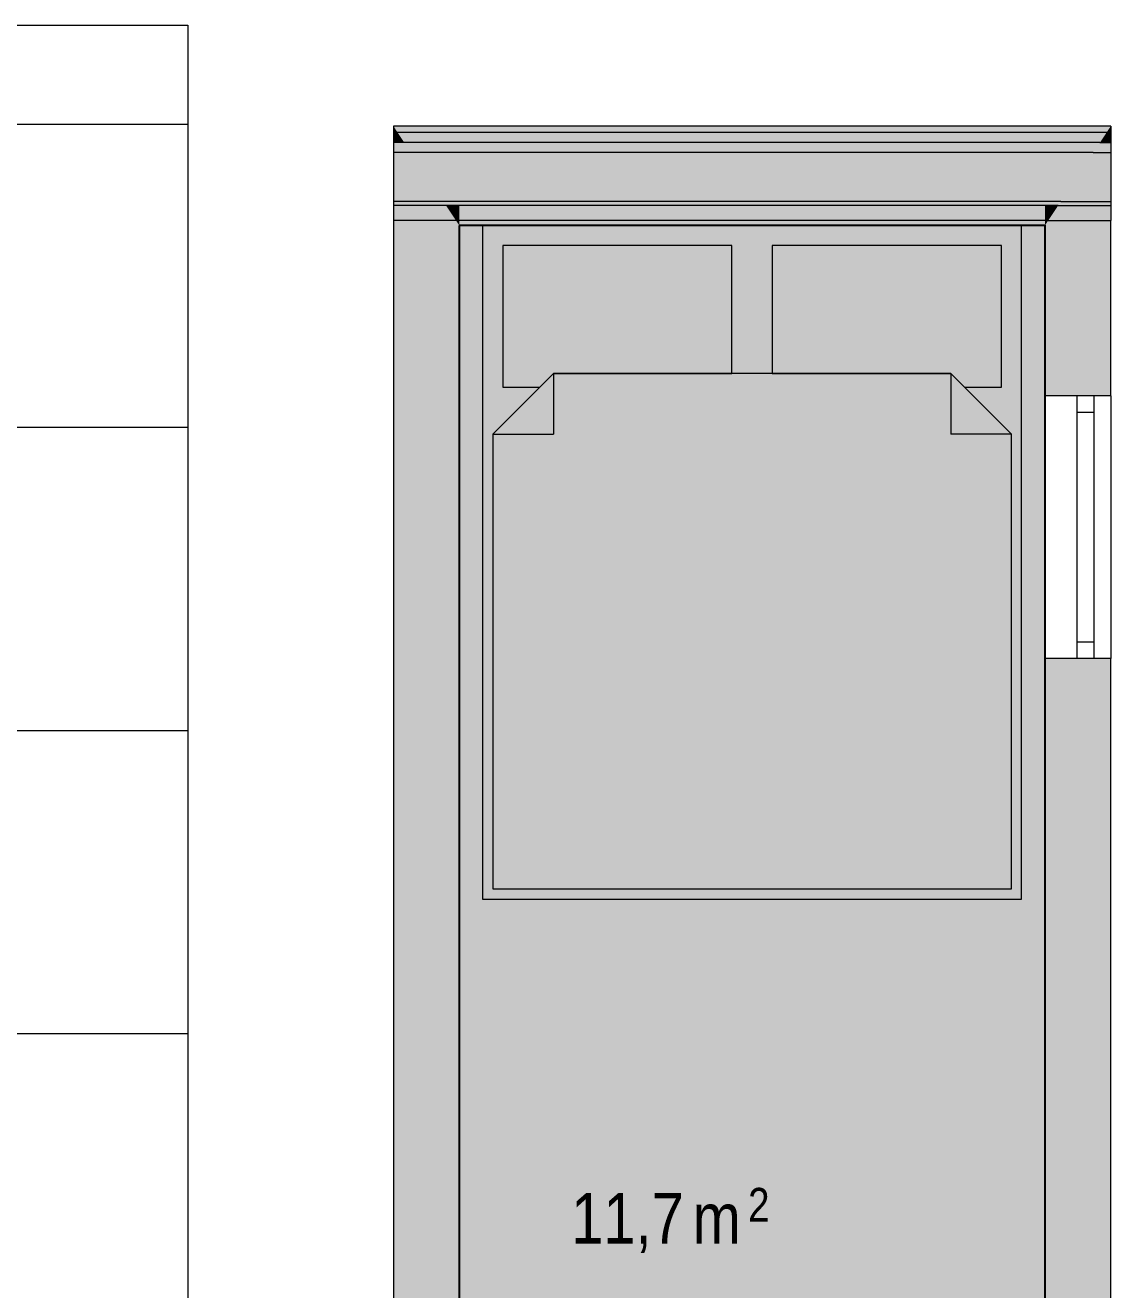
# Model space of a CAD drawing. Header units: millimetres. Extents: x -435615 to -398389, y 64121 to 101077.
# Drawn here: x -430511 to -427289, y 84740 to 88494 of the extents above; entities that cross this region are included whole.
import ezdxf
from ezdxf.enums import TextEntityAlignment as Align

# ---------------------------------------------------------------- set-up
doc = ezdxf.new("R2010")
doc.units = ezdxf.units.MM
doc.header["$MEASUREMENT"] = 0
for name, color, linetype in [('1.VÄLISSEINAD', 7, 'Continuous'), ('2.SISUSTUS', 7, 'Continuous'), ('ARCHICAD Windows', 7, 'Continuous'), ('Model Unit - Zone', 7, 'Continuous')]:
    doc.layers.add(name, color=color, linetype=linetype)
for name, color, linetype, lineweight in [('1.VÄLISSEINAD_Pen_No__1', 7, 'Continuous', 13), ('1.VÄLISSEINAD_Pen_No__19', 255, 'Continuous', 0), ('2.SISUSTUS_Pen_No__101', 252, 'Continuous', 13), ('2D Drafting - General_Pen_No__1', 7, 'Continuous', 13), ('ARCHICAD Windows_Pen_No__19', 255, 'Continuous', 0), ('ARCHICAD Zone Stamps_Pen_No__1', 7, 'Continuous', 13)]:
    doc.layers.add(name, color=color, linetype=linetype, lineweight=lineweight)
for name, color, linetype, lineweight, true_color in [('1.VÄLISSEINAD_Pen_No__107', 7, 'Continuous', 13, 0xaaaaaa), ('1.VÄLISSEINAD_Pen_No__61', 7, 'Continuous', 20, 0x6a6a6a), ('2D Drafting - General_Pen_No__61', 7, 'Continuous', 20, 0x6a6a6a), ('ARCHICAD Windows_Pen_No__23', 7, 'Continuous', 20, 0xff6600), ('ARCHICAD Windows_Pen_No__3', 7, 'Continuous', 18, 0xff6600), ('Model Unit - Zone_Pen_No__54', 7, 'Continuous', 25, 0xbd8b17)]:
    doc.layers.add(name, color=color, linetype=linetype, lineweight=lineweight, true_color=true_color)
doc.styles.add('GENERATED_STYLE_1', font='techl___.ttf')

# ---------------------------------------------------------------- blocks, each defined once
blk = doc.blocks.new('_030_17', base_point=(-428587.9, 85106.7))
at = {"layer": 'Model Unit - Zone_Pen_No__54', "linetype": 'Continuous', "lineweight": 0, "true_color": 0xede1c4}
blk.add_hatch(color=254, dxfattribs=at).paths.add_polyline_path([(-429222.6, 87899.9), (-429222.6, 84658.9), (-428297.6, 84658.9), (-428297.6, 84058.9), (-429222.6, 84058.9), (-429222.6, 80831.9), (-427483.6, 80831.9), (-427483.6, 87899.9)])
at = {"layer": 'ARCHICAD Zone Stamps_Pen_No__1', "color": 7, "lineweight": 13, "style": 'GENERATED_STYLE_1'}
for tag, height, p in [('ROOM_AREA', 150, (-428890.2, 85027.4)), ('DUMMY_342', 150, (-428577.5, 85027.4)), ('DUMMY_343', 100, (-428365.1, 85042.5))]:
    blk.add_attdef(tag, text='', height=height, dxfattribs=at).set_placement(p, align=Align.TOP_LEFT)
blk = doc.blocks.new('Wall_53', base_point=(-429417.6, 88193.9))
at = {"layer": '1.VÄLISSEINAD_Pen_No__107', "linetype": 'Continuous', "lineweight": 13, "true_color": 0xaaaaaa}
for points in [[(-429417.6, 88175.9), (-429405.7, 88175.9), (-429417.6, 88193.9)], [(-429385.8, 88145.9), (-429405.7, 88175.9), (-429417.6, 88175.9), (-429417.6, 88145.9)], [(-429365.9, 88115.9), (-429385.8, 88145.9), (-429417.6, 88145.9), (-429417.6, 88115.9)], [(-429269.7, 87970.9), (-429365.9, 88115.9), (-429417.6, 88115.9), (-429417.6, 87970.9)], [(-429261.8, 87958.9), (-429269.7, 87970.9), (-429417.6, 87970.9), (-429417.6, 87958.9)], [(-429231.9, 87913.9), (-429261.8, 87958.9), (-429417.6, 87958.9), (-429417.6, 87913.9)]]:
    blk.add_hatch(color=253, dxfattribs=at).paths.add_polyline_path(points)
at = {"layer": '1.VÄLISSEINAD_Pen_No__61', "linetype": 'Continuous', "lineweight": 20, "true_color": 0x6a6a6a}
for points in [[(-429417.6, 87913.9), (-429417.6, 87899.9), (-429222.6, 87899.9), (-429231.9, 87913.9)], [(-429222.6, 80831.9), (-429222.6, 87899.9), (-429417.6, 87899.9), (-429417.6, 80831.9)]]:
    blk.add_hatch(color=251, dxfattribs=at).paths.add_polyline_path(points)
at = {"layer": '1.VÄLISSEINAD_Pen_No__1', "color": 7, "linetype": 'Continuous', "lineweight": 13}
for p, q in [((-429405.7, 88175.9), (-429417.6, 88175.9)), ((-429385.8, 88145.9), (-429417.6, 88145.9)), ((-429365.9, 88115.9), (-429417.6, 88115.9)), ((-429269.7, 87970.9), (-429417.6, 87970.9)), ((-429261.8, 87958.9), (-429417.6, 87958.9)), ((-429231.9, 87913.9), (-429417.6, 87913.9))]:
    blk.add_line(p, q, dxfattribs=at)
at = {"layer": '1.VÄLISSEINAD_Pen_No__1', "color": 7, "linetype": 'Continuous', "lineweight": 13, "flags": 128}
for points in [[(-429417.6, 88193.9), (-429417.6, 88175.9)], [(-429417.6, 88175.9), (-429417.6, 88145.9)], [(-429417.6, 88145.9), (-429417.6, 88115.9)], [(-429417.6, 88115.9), (-429417.6, 87970.9)], [(-429417.6, 87970.9), (-429417.6, 87958.9)], [(-429417.6, 87958.9), (-429417.6, 87913.9)]]:
    blk.add_lwpolyline(points, dxfattribs=at)
at = {"layer": '1.VÄLISSEINAD_Pen_No__19', "color": 255, "linetype": 'Continuous', "lineweight": 0, "flags": 128}
for points in [[(-429417.6, 87913.9), (-429417.6, 80817.9)], [(-429222.6, 80831.9), (-429222.6, 87899.9)]]:
    blk.add_lwpolyline(points, dxfattribs=at)
blk = doc.blocks.new('Window 21_3')
at = {"layer": 'ARCHICAD Windows_Pen_No__19', "color": 255, "linetype": 'Continuous', "lineweight": 0}
for p, q in [((-390, 50), (-390, 0)), ((390, 50), (390, 0)), ((-390, 0), (-390, -50)), ((-390, 0), (-390, -50)), ((390, 0), (390, -50)), ((390, 0), (390, -50)), ((-390, -50), (-390, -145)), ((390, -50), (390, -145))]:
    blk.add_line(p, q, dxfattribs=at)
at = {"layer": 'ARCHICAD Windows_Pen_No__23', "color": 30, "linetype": 'Continuous', "lineweight": 20, "true_color": 0xff6600}
for p, q in [((-390, 0), (-340, 0)), ((-340, 0), (-340, -50)), ((340, -50), (340, 0)), ((340, 0), (390, 0)), ((-340, -50), (-390, -50)), ((390, -50), (340, -50))]:
    blk.add_line(p, q, dxfattribs=at)
at = {"layer": 'ARCHICAD Windows_Pen_No__3', "color": 30, "linetype": 'Continuous', "lineweight": 18, "true_color": 0xff6600}
for p, q in [((-390, 50), (390, 50)), ((-340, 0), (340, 0)), ((340, -50), (-340, -50)), ((-390, -145), (390, -145))]:
    blk.add_line(p, q, dxfattribs=at)
blk = doc.blocks.new('Wall_54', base_point=(-427288.6, 80537.9))
at = {"layer": '1.VÄLISSEINAD_Pen_No__107', "linetype": 'Continuous', "lineweight": 13, "true_color": 0xaaaaaa}
for points in [[(-427300.6, 88175.9), (-427320.5, 88145.9), (-427288.6, 88145.9), (-427288.6, 88175.9)], [(-427300.6, 88175.9), (-427288.6, 88175.9), (-427288.6, 88193.9)], [(-427320.5, 88145.9), (-427340.4, 88115.9), (-427288.6, 88115.9), (-427288.6, 88145.9)], [(-427340.4, 88115.9), (-427436.5, 87970.9), (-427288.6, 87970.9), (-427288.6, 88115.9)], [(-427444.5, 87958.9), (-427474.3, 87913.9), (-427288.6, 87913.9), (-427288.6, 87958.9)], [(-427436.5, 87970.9), (-427444.5, 87958.9), (-427288.6, 87958.9), (-427288.6, 87970.9)]]:
    blk.add_hatch(color=253, dxfattribs=at).paths.add_polyline_path(points)
at = {"layer": '1.VÄLISSEINAD_Pen_No__61', "linetype": 'Continuous', "lineweight": 20, "true_color": 0x6a6a6a}
for points in [[(-427483.6, 87899.9), (-427288.6, 87899.9), (-427288.6, 87913.9), (-427474.3, 87913.9)], [(-427483.6, 87899.9), (-427483.6, 87393.9), (-427288.6, 87393.9), (-427288.6, 87899.9)], [(-427288.6, 86613.9), (-427483.6, 86613.9), (-427483.6, 82117.9), (-427288.6, 82117.9)]]:
    blk.add_hatch(color=251, dxfattribs=at).paths.add_polyline_path(points)
at = {"layer": '1.VÄLISSEINAD_Pen_No__1', "color": 7, "linetype": 'Continuous', "lineweight": 13}
for p, q in [((-427300.6, 88175.9), (-427288.6, 88175.9)), ((-427320.5, 88145.9), (-427288.6, 88145.9)), ((-427340.4, 88115.9), (-427288.6, 88115.9)), ((-427444.5, 87958.9), (-427288.6, 87958.9)), ((-427436.5, 87970.9), (-427288.6, 87970.9)), ((-427474.3, 87913.9), (-427288.6, 87913.9))]:
    blk.add_line(p, q, dxfattribs=at)
at = {"layer": '1.VÄLISSEINAD_Pen_No__1', "color": 7, "linetype": 'Continuous', "lineweight": 13, "flags": 128}
for points in [[(-427288.6, 88193.9), (-427288.6, 88175.9)], [(-427288.6, 88175.9), (-427288.6, 88145.9)], [(-427288.6, 88145.9), (-427288.6, 88115.9)], [(-427288.6, 88115.9), (-427288.6, 87970.9)], [(-427288.6, 87970.9), (-427288.6, 87958.9)], [(-427288.6, 87958.9), (-427288.6, 87913.9)]]:
    blk.add_lwpolyline(points, dxfattribs=at)
at = {"layer": '1.VÄLISSEINAD_Pen_No__19', "color": 255, "linetype": 'Continuous', "lineweight": 0}
for p, q in [((-427388.6, 87393.9), (-427483.6, 87393.9)), ((-427338.6, 87393.9), (-427388.6, 87393.9)), ((-427288.6, 87393.9), (-427338.6, 87393.9)), ((-427388.6, 86613.9), (-427483.6, 86613.9)), ((-427338.6, 86613.9), (-427388.6, 86613.9)), ((-427288.6, 86613.9), (-427338.6, 86613.9))]:
    blk.add_line(p, q, dxfattribs=at)
at = {"layer": '1.VÄLISSEINAD_Pen_No__19', "color": 255, "linetype": 'Continuous', "lineweight": 0, "flags": 128}
for points in [[(-427288.6, 87393.9), (-427288.6, 87913.9)], [(-427483.6, 87899.9), (-427483.6, 87393.9)], [(-427483.6, 86613.9), (-427483.6, 82117.9)], [(-427288.6, 82117.9), (-427288.6, 86613.9)]]:
    blk.add_lwpolyline(points, dxfattribs=at)
at = {"layer": 'ARCHICAD Windows', "color": 21, "linetype": 'Continuous', "lineweight": 18, "true_color": 0xff9955, "zscale": 1000, "rotation": 270}
blk.add_blockref('Window 21_3', (-427338.6, 87003.9), dxfattribs=at)
blk = doc.blocks.new('Wall_55', base_point=(-427288.6, 88193.9))
at = {"layer": '1.VÄLISSEINAD_Pen_No__107', "linetype": 'Continuous', "lineweight": 13, "true_color": 0xaaaaaa}
for points in [[(-427288.6, 88193.9), (-429417.6, 88193.9), (-429405.7, 88175.9), (-427300.6, 88175.9)], [(-427300.6, 88175.9), (-429405.7, 88175.9), (-429385.8, 88145.9), (-427320.5, 88145.9)], [(-427320.5, 88145.9), (-429385.8, 88145.9), (-429365.9, 88115.9), (-427340.4, 88115.9)], [(-427340.4, 88115.9), (-429365.9, 88115.9), (-429269.7, 87970.9), (-427436.5, 87970.9)], [(-427436.5, 87970.9), (-429269.7, 87970.9), (-429261.8, 87958.9), (-427444.5, 87958.9)], [(-429222.6, 87913.9), (-427483.6, 87913.9), (-427483.6, 87958.9), (-429222.6, 87958.9)], [(-429222.6, 87899.9), (-427483.6, 87899.9), (-427483.6, 87913.9), (-429222.6, 87913.9)]]:
    blk.add_hatch(color=253, dxfattribs=at).paths.add_polyline_path(points)
at = {"layer": '1.VÄLISSEINAD_Pen_No__61', "linetype": 'Continuous', "lineweight": 20, "true_color": 0x6a6a6a}
for points in [[(-429222.6, 87958.9), (-429261.8, 87958.9), (-429231.9, 87913.9), (-429222.6, 87913.9)], [(-427483.6, 87913.9), (-427474.3, 87913.9), (-427444.5, 87958.9), (-427483.6, 87958.9)], [(-429231.9, 87913.9), (-429222.6, 87899.9), (-429222.6, 87913.9)], [(-427483.6, 87899.9), (-427474.3, 87913.9), (-427483.6, 87913.9)]]:
    blk.add_hatch(color=251, dxfattribs=at).paths.add_polyline_path(points)
at = {"layer": '1.VÄLISSEINAD_Pen_No__1', "color": 7, "linetype": 'Continuous', "lineweight": 13}
for p, q in [((-427300.6, 88175.9), (-429405.7, 88175.9)), ((-427320.5, 88145.9), (-429385.8, 88145.9)), ((-427340.4, 88115.9), (-429365.9, 88115.9)), ((-427436.5, 87970.9), (-429269.7, 87970.9)), ((-429222.6, 87958.9), (-429261.8, 87958.9)), ((-427483.6, 87958.9), (-429222.6, 87958.9)), ((-427444.5, 87958.9), (-427483.6, 87958.9)), ((-429222.6, 87913.9), (-429231.9, 87913.9)), ((-427483.6, 87913.9), (-429222.6, 87913.9)), ((-427474.3, 87913.9), (-427483.6, 87913.9))]:
    blk.add_line(p, q, dxfattribs=at)
at = {"layer": '1.VÄLISSEINAD_Pen_No__1', "color": 7, "linetype": 'Continuous', "lineweight": 13, "flags": 128}
for points in [[(-427288.6, 88193.9), (-429417.6, 88193.9)], [(-429222.6, 87899.9), (-427483.6, 87899.9)]]:
    blk.add_lwpolyline(points, dxfattribs=at)
blk = doc.blocks.new('Bed Double 21')
at = {"layer": '2.SISUSTUS_Pen_No__101', "color": 252, "linetype": 'Continuous', "lineweight": 13}
for p, q in [((1600, 2000), (0, 2000)), ((0, 2000), (0, 0)), ((1600, 0), (1600, 2000)), ((740, 1940), (60, 1940)), ((60, 1940), (60, 1520)), ((740, 1560), (740, 1940)), ((1540, 1940), (860, 1940)), ((860, 1940), (860, 1560)), ((1540, 1520), (1540, 1940)), ((210, 1560), (30, 1380)), ((170, 1520), (210, 1560)), ((210, 1560), (740, 1560)), ((800, 1560), (210, 1560)), ((210, 1560), (210, 1380)), ((1390, 1560), (800, 1560)), ((860, 1560), (1390, 1560)), ((1390, 1560), (1430, 1520)), ((1570, 1380), (1390, 1560)), ((1390, 1560), (1390, 1380)), ((60, 1520), (170, 1520)), ((1430, 1520), (1540, 1520)), ((30, 1380), (30, 30)), ((30, 1380), (210, 1380)), ((1570, 1380), (1390, 1380)), ((1570, 30), (1570, 1380)), ((0, 0), (1600, 0)), ((30, 30), (800, 30)), ((800, 30), (1570, 30))]:
    blk.add_line(p, q, dxfattribs=at)

msp = doc.modelspace()

# ---------------------------------------------------------------- hatches: boundary and pattern name
at = {"layer": '2D Drafting - General_Pen_No__61', "linetype": 'Continuous', "lineweight": 20, "true_color": 0x6a6a6a}
h = msp.add_hatch(dxfattribs=at)
h.set_pattern_fill('VALTSKATUS_RISTI', color=251, style=0, pattern_type=2)
h.set_pattern_definition([(0, (0, 0), (0, 900), [])])
h.paths.add_polyline_path([(-430593.9, 80537.9), (-430593.9, 88193.9), (-434528.4, 88193.9), (-434528.4, 88493.9), (-430593.9, 88493.9), (-430028.4, 88493.9), (-430028.4, 80237.9), (-430593.9, 80237.9), (-434528.4, 80237.9), (-434528.4, 80537.9)])

# ---------------------------------------------------------------- linework, layer by layer
at = {"layer": '2D Drafting - General_Pen_No__1', "color": 7, "linetype": 'Continuous', "lineweight": 13, "flags": 128}
msp.add_lwpolyline([(-430593.9, 80537.9), (-430593.9, 88193.9), (-434528.4, 88193.9), (-434528.4, 88493.9), (-430593.9, 88493.9), (-430028.4, 88493.9), (-430028.4, 80237.9), (-430593.9, 80237.9), (-434528.4, 80237.9), (-434528.4, 80537.9)], close=True, dxfattribs=at)
at = {"layer": 'Model Unit - Zone_Pen_No__54', "color": 42, "linetype": 'Continuous', "lineweight": 25, "true_color": 0xbd8b17, "flags": 128}
msp.add_lwpolyline([(-429222.6, 87899.9), (-429222.6, 84658.9), (-428297.6, 84658.9), (-428297.6, 84058.9), (-429222.6, 84058.9), (-429222.6, 80831.9), (-427483.6, 80831.9), (-427483.6, 87899.9)], close=True, dxfattribs=at)

# ---------------------------------------------------------------- block references
at = {"layer": '1.VÄLISSEINAD', "color": 255, "lineweight": 0}
for name, p in [('Wall_53', (-429417.6, 88193.9)), ('Wall_54', (-427288.6, 80537.9))]:
    msp.add_blockref(name, p, dxfattribs=at)
at = {"layer": '1.VÄLISSEINAD', "color": 7, "lineweight": 35}
msp.add_blockref('Wall_55', (-427288.6, 88193.9), dxfattribs=at)
at = {"layer": '2.SISUSTUS', "color": 104, "linetype": 'Continuous', "lineweight": 20, "true_color": 0x029e21, "zscale": 1000}
msp.add_blockref('Bed Double 21', (-429153.1, 85899.9), dxfattribs=at)
at = {"layer": 'Model Unit - Zone', "color": 7, "linetype": 'Continuous', "lineweight": 13}
msp.add_blockref('_030_17', (-428587.9, 85106.7), dxfattribs=at).add_auto_attribs({'ROOM_AREA': '11,7', 'DUMMY_342': ' m', 'DUMMY_343': '2'})

doc.saveas('drawing.dxf')
